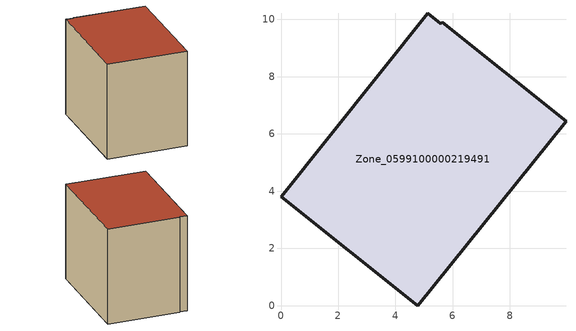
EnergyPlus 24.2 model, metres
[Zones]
Zone_0599100000219491
 floor ground (C_G): 5.63,9.89 9.96,6.44 4.78,0 0,3.81 5.13,10.21 5.58,9.84 z0.63
 wall outside (C_F): 4.78,0 9.96,6.44 5.63,9.89 5.58,9.84 5.13,10.21 0,3.81 4.78,0 z0.63:8.08
 roof outside (C_R): 9.96,6.44 5.63,9.89 5.58,9.84 5.13,10.21 0,3.81 4.78,0 z8.08
[BUILDING]
Pand.0599100000219491: North Axis=0; Terrain=City; Loads Convergence Tolerance Value=0.04; Temperature Convergence Tolerance Value=0.4; Solar Distribution=FullExterior; Maximum Number of Warmup Days=25; Minimum Number of Warmup Days=1
[Site:Location]
Rotterdam.The.Hague.AP_ZH_NLD Design_Conditions: Latitude=51.96; Longitude=4.45; Time Zone=1; Elevation=-4.5
[SITE:GROUNDTEMPERATURE:BUILDINGSURFACE]
18, 18, 18, 18, 18, 18, 18, 18, 18, 18, 18, 18
[MATERIAL] Thermal Absorptance=0.9; Solar Absorptance=0.7; Visible Absorptance=0.7
Name | Roughness | Thickness | Conductivity | Density | Specific Heat
G.TI.1965-1974 | MediumSmooth | 0.15 | 0.882353 | 540 | 1210
F.TI.1965-1974 | Rough | 0.3 | 0.697674 | 1920 | 840
R.TI.1965-1974 | MediumRough | 0.2 | 0.232558 | 1500 | 1000
[CONSTRUCTION]
C_G: G.TI.1965-1974
C_F: F.TI.1965-1974
C_R: R.TI.1965-1974
[ZONE]
Zone_0599100000219491: Type=1; Multiplier=1; Ceiling Height=Autocalculate; Volume=Autocalculate; Floor Area=autocalculate; Part of Total Floor Area=Yes
[ZONEINFILTRATION:DESIGNFLOWRATE]
Infil_Zone_0599100000219491: Zone or ZoneList or Space or SpaceList=Zone_0599100000219491; Schedule=AlwaysOn; Design Flow Rate Calculation Method=Flow/Area; Flow Rate per Floor Area=0.003; Constant Term Coefficient=1; Temperature Term Coefficient=0; Velocity Term Coefficient=0; Velocity Squared Term Coefficient=0
[HVACTEMPLATE:ZONE:IDEALLOADSAIRSYSTEM]
Zone_0599100000219491: Maximum Heating Supply Air Temperature=50; Minimum Cooling Supply Air Temperature=13; Maximum Heating Supply Air Humidity Ratio=0.0156; Minimum Cooling Supply Air Humidity Ratio=0.0077; Heating Limit=NoLimit; Cooling Limit=NoLimit; Dehumidification Control Type=ConstantSensibleHeatRatio; Cooling Sensible Heat Ratio=0.7; Dehumidification Setpoint=60; Humidification Control Type=None; Humidification Setpoint=30; Outdoor Air Method=None; Outdoor Air Flow Rate per Person=0.00944; Outdoor Air Flow Rate per Zone Floor Area=0; Outdoor Air Flow Rate per Zone=0; Demand Controlled Ventilation Type=None; Outdoor Air Economizer Type=NoEconomizer; Heat Recovery Type=None; Sensible Heat Recovery Effectiveness=0.7; Latent Heat Recovery Effectiveness=0.65
[ZONECONTROL:THERMOSTAT]
ThermostatControl_Zone_0599100000219491: Zone or ZoneList=Zone_0599100000219491; Control Type Schedule=DualSetpointControlType; Control 1=Thermostat_Zone_0599100000219491; Temperature Difference Between Cutout And Setpoint=0
[THERMOSTATSETPOINT:DUALSETPOINT]
Thermostat_Zone_0599100000219491: Heating Setpoint Temperature Schedule=HeatingSetpoint_Zone_0599100000219491; Cooling Setpoint Temperature Schedule=CoolingSetpoint_Zone_0599100000219491
[SCHEDULE:COMPACT]
HeatingSetpoint_Zone_0599100000219491: Through: 12/31, For: AllDays, Until: 24:00, 21
CoolingSetpoint_Zone_0599100000219491: Through: 12/31, For: AllDays, Until: 24:00, 24
DualSetpointControlType: Through: 12/31, For: AllDays, Until: 24:00, 4
AlwaysOn: Through: 12/31, For: AllDays, Until: 24:00, 1
